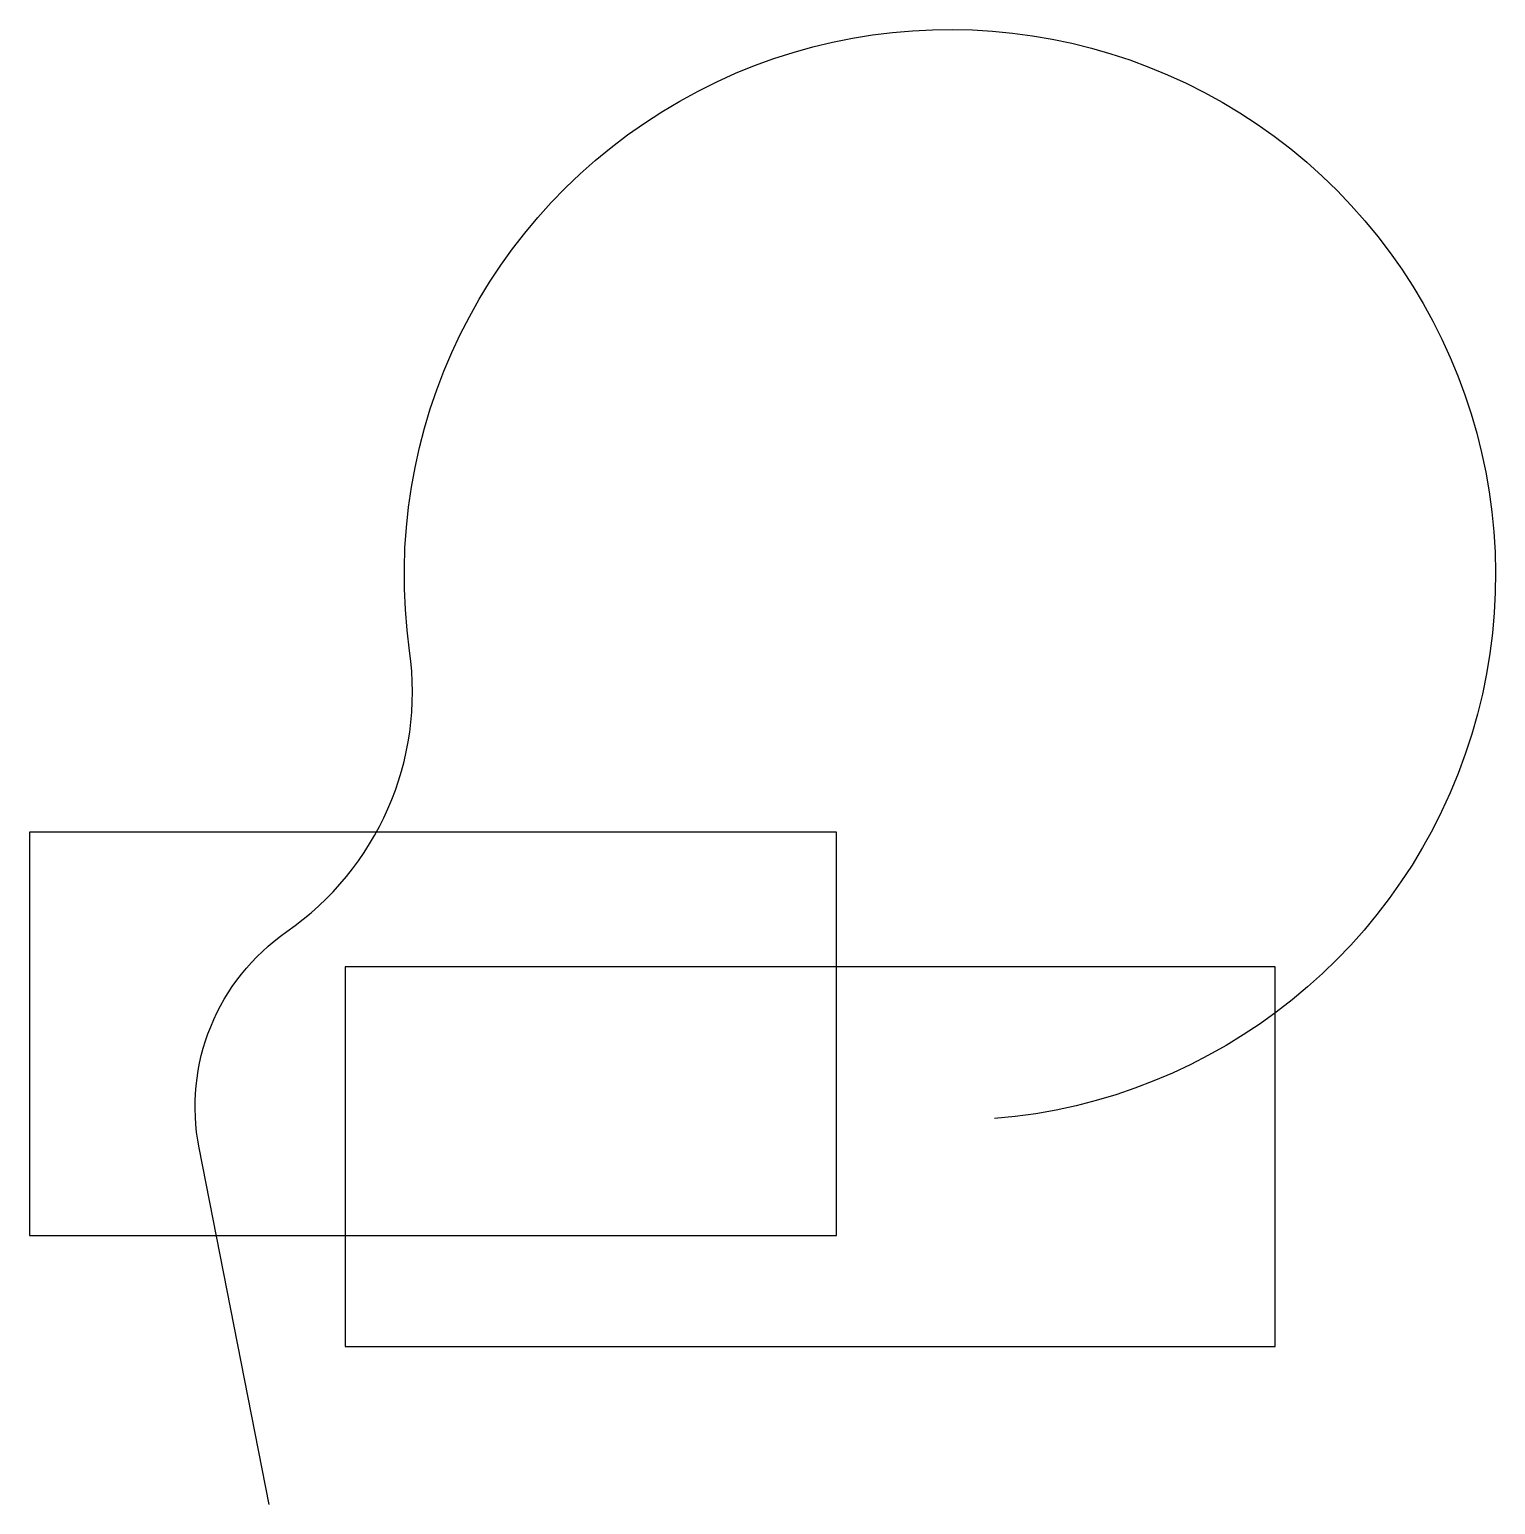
# Model space of a CAD drawing. Header units: inches. Extents: x 21.5 to 70, y 13.7 to 62.5.
import ezdxf

# ---------------------------------------------------------------- set-up
doc = ezdxf.new("R2010")
doc.units = ezdxf.units.IN

msp = doc.modelspace()

# ---------------------------------------------------------------- linework, layer by layer
at = {"color": 91}
msp.add_lwpolyline([(29.448, 13.713), (27.127, 25.512, -0.298165), (30.028, 32.668, 0.283383), (34.091, 41.952, -2.516777), (53.438, 26.479, 3.204536)], format="xyb", dxfattribs=at)
at = {"color": 192}
msp.add_lwpolyline([(21.516, 22.61), (48.214, 22.61), (48.214, 35.956), (21.516, 35.956)], close=True, dxfattribs=at)
at = {"color": 72}
msp.add_lwpolyline([(31.963, 18.936), (62.724, 18.936), (62.724, 31.507), (31.963, 31.507)], close=True, dxfattribs=at)

doc.saveas('drawing.dxf')
